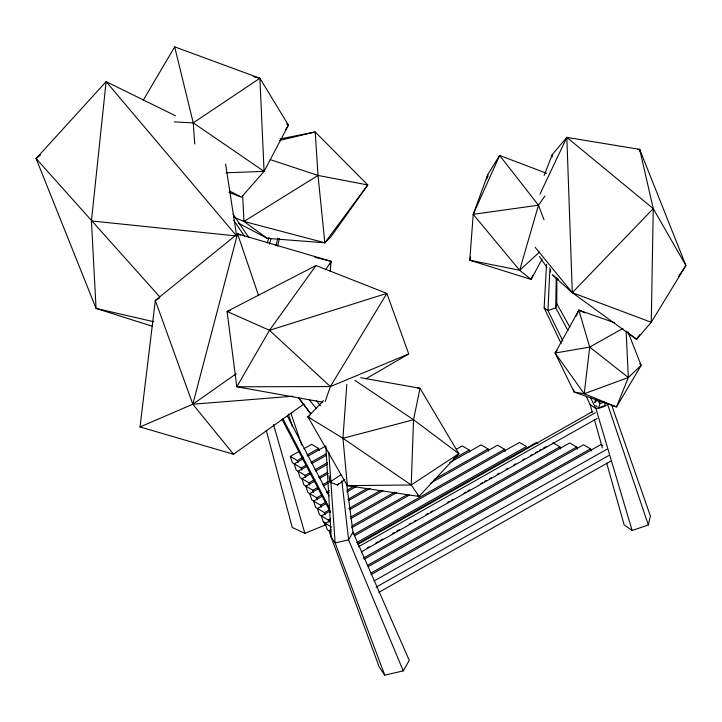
<?xml version="1.0" encoding="UTF-8"?>
<svg xmlns="http://www.w3.org/2000/svg" width="722" height="722" viewBox="0 0 722 722"><rect width="100%" height="100%" fill="white"/><g stroke="black" fill="none" stroke-linecap="round" stroke-linejoin="round"><path stroke-width="1.08" d="M567.961 330.622L555.759 307.897L556.734 303.574L556.879 278.827M552.231 156.891L552.24 154.634L566.833 137.379L639.701 149.382L685.9 265.515L651.262 322.283L636.587 339.34L572.302 292.672L553.088 275.47M556.211 277.546L555.759 307.897L547.98 310.541L544.153 307.843L546.536 264.342M637.454 149.508L639.701 149.382L653.257 208.64L651.262 322.283L572.302 292.672L535.137 247.294M550.516 272.104L550.588 269.857M417.803 388.183L420.023 388.283L458.84 453.678L419.049 496.456L411.233 484.976L413.544 419.762L420.023 388.283L360.657 377.714M549.92 267.916L547.98 310.541L562.817 340.901M417.307 495.039L419.049 496.456L347.336 485.653L342.95 438.281L346.822 384.348M546.455 173.253L499.633 155.456L487.711 174.733L473.217 214.344L469.787 260.236L531.13 279.423L542.069 259.063M330.135 271.4L331.163 261.346L237.556 233.829L155.311 300.469L140.014 426.955L233.531 454.237L303.872 404.022M152.613 326.344L96.071 308.438L91.432 220.941L106.116 81.64L175.446 115.764M627.996 331.958L641.163 365.404L616.498 406.937L584.215 393.743L589.693 347.083L578.863 310.144L614.431 322.68M639.421 151.602L639.701 149.382M470.473 256.951L469.787 260.236L519.65 270.29L531.13 279.423L532.881 275.326M486.79 179.119L487.711 174.733L487.955 176.944M606.679 463.118L624.142 524.876L632.12 530.48L648.338 524.984L650.369 515.977L611.435 404.519M277.591 246.103L279.477 238.513M275.921 245.706L277.889 238.143M240.489 235.164L237.556 233.829L192.819 404.23L140.014 426.955M544.027 219.786L538.468 205.183L499.633 155.456L473.217 214.344L519.65 270.29L538.468 205.183L544.948 195.987M330.171 264.586L331.163 261.346L314.828 257.231M269.396 244.117L271.048 238.738M267.248 242.953L268.963 237.646M325.198 401.576L330.36 386.577L386.839 293.385L316.001 265.515L227.078 311.462L236.816 386.775L322.653 402.181M598.348 408.462L600.045 403.571L599.107 400.412M544.144 175.428L552.24 154.634M626.145 331.145L628.33 377.525L616.498 406.937L574.107 392.046L555.128 353.04L578.863 310.144L585 312.888M576.165 316.128L578.863 310.144M540.002 194.101L566.833 137.379L653.257 208.64L685.9 265.515L678.409 276.725M229.551 190.96L241.455 197.178L264.072 171.376L288.457 125.159L259.884 78.238L174.661 46.849L143.245 100.241M346.578 483.451L352.986 532.177L348.6 539.848L335.143 542.944L331.208 537.186L325.857 445.997M331.208 537.186L379.321 667.227L384.736 675.151L403.255 670.891L409.275 660.35L352.986 532.177M316.001 265.515L269.496 330.306L236.816 386.775L330.36 386.577L408.751 353.942L386.839 293.385L269.496 330.306L227.078 311.462L230.318 310.541M285.407 129.834L288.457 125.159L286.571 123.949M325.613 269.811L331.163 261.346M639.71 334.665L636.587 339.34L626.831 331.849M238.54 223.242L267.275 238.368L324.837 242.782L367.787 184.976L315.216 131.964L280.073 138.94M594.675 402.353L596.516 399.934M639.818 363.635L641.163 365.404L628.33 377.525L584.215 393.743L555.128 353.04L557.167 350.45M329.079 475.807L329.855 482.125L337.535 485.031L338.853 483.523M153.714 321.723L96.071 308.438L36.1 158.56L106.116 81.64L236.654 235.995M354.908 380.368L413.544 419.762L458.84 453.678L411.233 484.976L347.336 485.653L307.96 416.892L323.456 400.602M653.257 208.64L572.302 292.672L566.833 137.379M594.847 402.38L597.193 400.042L600.045 403.571L603.736 402.316M233.711 217.132L243.955 221.446L324.837 242.782L330.811 236.969L367.787 184.976L318.023 175.437L270.163 159.589M519.65 270.29L539.533 252.05M159.625 296.697L36.1 158.56L40.45 155.004M595.063 400.71L596.706 399.41M337.535 485.031L344.746 479.679M236.112 373.834L192.819 404.23L233.531 454.237M174.255 121.892L193.243 122.884L259.884 78.238L264.072 171.376L225.959 172.802M329.855 482.125L340.883 474.724M309.873 418.065L307.96 416.892L309.828 415.655M270.624 238.296L267.275 238.368L243.955 221.446L318.023 175.437L315.216 131.964L279.432 140.456M365.828 378.824L408.751 353.942M159.219 298.249L155.311 300.469L192.819 404.23L292.852 396.225M294.919 464.174L292.302 462.64L290.316 456.412L299.043 451.467M303.899 448.723L311.651 444.337L318.637 448.443L319.295 450.519M290.316 456.412L297.293 460.519L303.114 457.225M306.994 455.031L318.637 448.443M305.722 477.486L305.063 475.41L296.191 470.085L294.197 463.858L302.96 458.903M307.825 456.151L325.333 446.241M294.197 463.858L301.182 467.964L306.047 465.212M310.911 462.459L326.47 453.651M306.877 466.322L298.087 471.304L300.072 477.531L302.689 479.065M311.769 463.56L326.425 455.257M305.063 475.41L309.946 472.639M314.837 469.878L327.544 462.685M313.483 492.377L312.825 490.301L303.953 484.976L301.967 478.749L310.785 473.758M315.685 470.979L327.445 464.327M301.967 478.749L308.944 482.856L314.819 479.525M318.745 477.305L327.562 472.314M314.684 481.195L305.848 486.195L307.834 492.413L310.451 493.956M319.593 478.415L328.429 473.415M312.825 490.301L317.734 487.521M322.644 484.742L328.528 481.412M314.332 501.402L311.714 499.859L309.729 493.64L318.474 488.686M323.33 485.942L328.194 483.189M309.729 493.64L316.705 497.747L321.561 494.994M326.425 492.242L329.34 490.599M325.135 514.705L324.467 512.638L315.595 507.304L313.61 501.086L322.373 496.122M327.247 493.37L329.196 492.26M313.61 501.086L320.586 505.192L326.434 501.88M346.885 490.31L353.699 486.447M326.272 503.559L317.49 508.532L319.476 514.75L321.227 515.779M346.768 491.962L356.524 486.438M324.467 512.638L329.349 509.876M347.887 499.38L367.399 488.334M331.362 527.015L323.366 522.196L321.371 515.977L330.153 511.005M348.672 500.526L370.124 488.388M321.371 515.977L328.357 520.084L330.306 518.974M348.825 508.496L380.999 490.283M330.144 520.652L325.252 523.423L327.247 529.641L329.864 531.184M349.71 509.579L382.976 490.752M456.349 449.237L462.215 445.907L469.192 450.014L469.86 452.089M350.82 517.006L394.844 492.097M453.542 458.876L469.192 450.014M331.127 537.087L329.142 530.869L331.1 529.758M350.702 518.658L396.784 492.584M449.725 462.622L481.096 444.869L488.072 448.976L488.731 451.051M351.804 526.094L407.686 494.471M434.148 479.489L488.072 448.976M351.632 527.773L409.419 495.075M430.971 482.874L497.584 445.185L504.561 449.292L505.219 451.367M353.708 534.659L504.561 449.292M354.565 535.76L519.461 442.442L526.437 446.548L356.641 542.637M357.399 543.801L536.211 442.604L537.953 443.633M358.067 544.253L592.915 411.35M358.509 546.762L595.307 412.758M367.155 547.917L369.113 546.807M375.954 542.935L377.913 541.834M379.871 540.724L382.804 539.063M392.578 533.531L394.537 532.421M396.495 531.32L399.428 529.659M409.203 524.118L411.161 523.017M414.094 521.356L416.053 520.246M425.827 514.714L427.785 513.604M430.718 511.943L432.677 510.842M447.342 502.539L449.301 501.429M451.25 500.328L453.208 499.218M463.966 493.135L465.925 492.025M467.874 490.915L469.832 489.814M480.59 483.722L482.549 482.621M484.498 481.511L486.457 480.401M489.39 478.74L491.348 477.639M497.214 474.318L499.173 473.208M506.014 469.336L507.972 468.226M513.838 464.905L515.797 463.804M522.638 459.932L524.596 458.822M530.462 455.501L532.421 454.391M535.354 452.73L537.303 451.629M539.262 450.519L541.22 449.409M543.179 448.308L546.112 446.647M361.307 551.906L597.13 418.444M363.383 558.115L559.929 446.882L560.597 448.958M364.204 559.234L569.703 442.938L576.679 447.044L577.338 449.12M367.272 565.552L576.679 447.044M368.103 566.671L583.547 444.743L590.524 448.849L591.183 450.925M371.162 572.988L590.524 448.849M370.991 574.676L600.939 444.544L602.689 445.564M374.05 580.993L606.94 449.201M376.045 587.221L608.926 455.429M378.833 592.356L610.749 461.114M555.128 353.04L589.693 347.083L623.005 328.384M266.301 430.493L292.248 527.439L304.865 533.368L325.108 525.056L325.09 522.845M599.341 408.12L604.305 406.441M307.96 416.892L342.95 438.281L413.544 419.762M473.217 214.344L538.468 205.183M91.432 220.941L235.534 235.877M584.215 393.743L574.107 392.046L573.728 389.835M253.377 76.658L259.884 78.238M228.982 192.296L240.417 196.772M552.953 442.776L559.929 446.882M329.142 530.869L330.884 531.888M174.661 46.849L193.243 122.884L264.072 171.376M342.95 438.281L411.233 484.976M586.273 396.468L590.145 404.618L595.948 408.697L632.12 530.48M552.303 274.658L554.965 276.697M556.743 278.06L558.521 279.423M589.693 347.083L628.33 377.525M269.496 330.306L330.36 386.577M36.1 158.56L37.598 160.221M316.182 400.493L320.406 405.71M595.903 405.43L597.121 406.946M309.377 399.844L316.344 408.661M298.682 397.714L310.857 413.769M298.493 397.795L310.704 413.905M539.379 256.463L546.987 267.519M233.107 214.217L248.756 237.448M233.757 220.273L244.415 236.202M556.734 303.574L569.857 327.219M287.32 415.935L328.997 495.879M282.889 418.742L329.773 508.676M282.094 419.437L330.55 512.367M590.506 397.569L595.948 408.697L607.734 404.699L648.338 524.984M544.153 307.843L561.093 343.501M403.255 670.891L348.6 539.848L341.876 480.933M384.736 675.151L335.143 542.944L328.763 452.008M237.556 233.829L258.44 295.217M290.876 413.146L301.652 444.996M288.277 413.968L292.527 426.783M324.043 521.853L325.108 525.056M328.357 520.084L329.015 522.15M320.586 505.192L321.254 507.268M316.705 497.747L317.373 499.823M308.944 482.856L309.603 484.931M301.182 467.964L301.841 470.04M297.293 460.519L297.96 462.594M273.494 424.59L304.865 533.368M590.145 404.618L592.284 412.208M594.432 419.789L602.392 447.956M604.666 402.01L605.298 406.107M225.589 163.993L236.482 234.885M318.023 175.437L324.837 242.782M193.243 122.884L194.714 143.949M242.673 195.671L243.955 221.446"/></g></svg>
